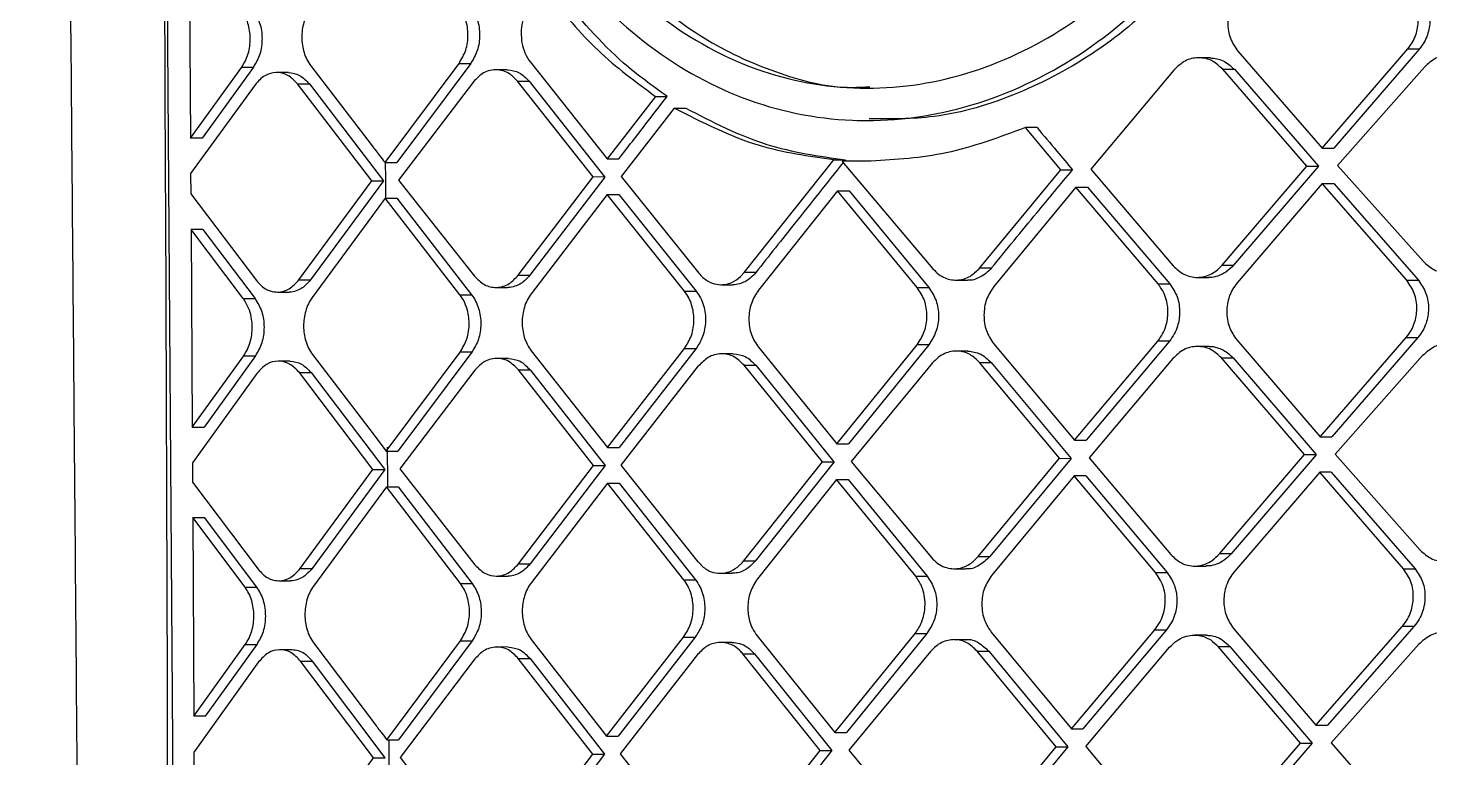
# Model space of a CAD drawing. Extents: x 939 to 1039, y 781 to 934.
# Drawn here: x 1025.597 to 1027.331, y 820.912 to 821.815 of the extents above; entities that cross this region are included whole.
import ezdxf

# ---------------------------------------------------------------- set-up
doc = ezdxf.new("R2010")
doc.units = 0
doc.header["$MEASUREMENT"] = 0
doc.layers.add('1', color=4, linetype='Continuous')

# ---------------------------------------------------------------- blocks, each defined once
blk = doc.blocks.new('Envoy')
at = {"layer": '1', "color": 3, "linetype": 'Continuous', "lineweight": 25}
for p, q in [((87.1378, 19.7277), (87.1123, 23.1603)), ((87.1426, 22.7483), (87.1444, 22.5046)), ((88.4054, 22.6038), (88.3911, 22.6038)), ((88.4396, 22.6119), (88.5437, 22.4923)), ((88.5437, 22.4923), (88.6495, 22.615)), ((88.664, 22.615), (88.5581, 22.4923)), ((88.6495, 22.615), (88.664, 22.615)), ((87.1444, 22.5046), (87.2078, 22.5923)), ((87.2223, 22.5923), (87.1589, 22.5046)), ((87.2078, 22.5923), (87.2223, 22.5923)), ((87.2655, 22.5857), (87.251, 22.5857)), ((87.2933, 22.5938), (87.369, 22.4951)), ((87.3851, 22.4742), (87.4765, 22.5969)), ((87.4909, 22.5969), (87.3995, 22.4742)), ((87.4765, 22.5969), (87.4909, 22.5968)), ((87.5364, 22.5891), (87.522, 22.5891)), ((87.5648, 22.5983), (87.6597, 22.4787)), ((88.3604, 22.5887), (88.2577, 22.4661)), ((88.5246, 22.47), (88.4207, 22.5896)), ((88.4207, 22.5896), (88.4351, 22.5896)), ((88.4351, 22.5896), (88.539, 22.47)), ((88.6701, 22.5924), (88.5627, 22.4706)), ((87.2243, 22.5706), (87.1447, 22.4606)), ((87.3686, 22.4519), (87.277, 22.5715)), ((87.277, 22.5715), (87.2915, 22.5715)), ((87.2915, 22.5715), (87.383, 22.4519)), ((87.4946, 22.5743), (87.4018, 22.4525)), ((87.6425, 22.4565), (87.5488, 22.5749)), ((87.5488, 22.5749), (87.5632, 22.5749)), ((87.5632, 22.5749), (87.6569, 22.4564)), ((87.7196, 22.5561), (87.6597, 22.4787)), ((87.7196, 22.5561), (87.7339, 22.5561)), ((87.7427, 22.5416), (87.677, 22.457)), ((87.7427, 22.5416), (87.757, 22.5416)), ((88.2207, 22.4655), (88.1767, 22.5176)), ((87.1589, 22.5046), (87.1444, 22.5046)), ((88.5437, 22.4923), (88.5581, 22.4923)), ((87.6597, 22.4787), (87.6741, 22.4787)), ((87.8291, 22.3383), (87.9399, 22.4777)), ((87.9399, 22.4777), (87.9543, 22.4776)), ((87.9503, 22.4758), (88.0625, 22.3428)), ((87.9543, 22.4776), (87.9529, 22.4759)), ((88.1205, 22.344), (88.2207, 22.4655)), ((88.2207, 22.4655), (88.2351, 22.4655)), ((88.2577, 22.4661), (88.3596, 22.3465)), ((88.4199, 22.3474), (88.5246, 22.47)), ((88.539, 22.47), (88.4342, 22.3474)), ((88.5246, 22.47), (88.539, 22.47)), ((88.5627, 22.4706), (88.6689, 22.3518)), ((87.1447, 22.4606), (87.1449, 22.4356)), ((87.2785, 22.3292), (87.3686, 22.4519)), ((87.383, 22.4519), (87.293, 22.3292)), ((87.3686, 22.4519), (87.383, 22.4519)), ((87.4018, 22.4525), (87.4956, 22.3337)), ((87.5497, 22.335), (87.6425, 22.4565)), ((87.6569, 22.4564), (87.5641, 22.3349)), ((87.6569, 22.4564), (87.6425, 22.4565)), ((87.677, 22.457), (87.7728, 22.3374)), ((88.5435, 22.4483), (88.4385, 22.3257)), ((88.6482, 22.3287), (88.5435, 22.4483)), ((88.5435, 22.4483), (88.5579, 22.4483)), ((88.5579, 22.4483), (88.6626, 22.3287)), ((87.1449, 22.4356), (87.226, 22.3283)), ((87.3853, 22.4302), (87.3696, 22.409)), ((87.4777, 22.3106), (87.3853, 22.4302)), ((87.3853, 22.4302), (87.3997, 22.4302)), ((87.3997, 22.4302), (87.4921, 22.3106)), ((87.6598, 22.4347), (87.5658, 22.3121)), ((87.7553, 22.3152), (87.6598, 22.4347)), ((87.6598, 22.4347), (87.6742, 22.4347)), ((87.6742, 22.4347), (87.7697, 22.3151)), ((87.9444, 22.4393), (87.8467, 22.3166)), ((88.0431, 22.3197), (87.9444, 22.4393)), ((87.9588, 22.4393), (88.0574, 22.3197)), ((88.2391, 22.4438), (88.1377, 22.3211)), ((88.3408, 22.3242), (88.2391, 22.4438)), ((88.2391, 22.4438), (88.2535, 22.4438)), ((88.2535, 22.4438), (88.3552, 22.3242)), ((87.3696, 22.409), (87.2951, 22.3075)), ((87.1452, 22.3917), (87.1467, 22.1472)), ((87.2098, 22.306), (87.1452, 22.3917)), ((87.1597, 22.3916), (87.1452, 22.3917)), ((87.1597, 22.3916), (87.2243, 22.306)), ((88.1205, 22.344), (88.1349, 22.344)), ((88.4199, 22.3474), (88.4342, 22.3474)), ((87.2785, 22.3292), (87.293, 22.3292)), ((87.5497, 22.335), (87.5641, 22.3349)), ((87.8435, 22.3383), (87.8291, 22.3383)), ((88.0906, 22.3289), (88.105, 22.3289)), ((88.389, 22.3323), (88.4035, 22.3323)), ((88.6482, 22.3287), (88.6626, 22.3287)), ((87.2518, 22.3141), (87.2663, 22.3141)), ((87.4777, 22.3106), (87.4921, 22.3106)), ((87.522, 22.3199), (87.5364, 22.3199)), ((87.7553, 22.3152), (87.7697, 22.3151)), ((87.8004, 22.3232), (87.8148, 22.3232)), ((88.0431, 22.3197), (88.0574, 22.3197)), ((88.3408, 22.3242), (88.3552, 22.3242)), ((87.2098, 22.306), (87.2243, 22.306)), ((88.5411, 22.1353), (88.6476, 22.258)), ((88.662, 22.258), (88.5555, 22.1353)), ((88.6476, 22.258), (88.662, 22.258)), ((87.3866, 22.1172), (87.4779, 22.2399)), ((87.4923, 22.2399), (87.401, 22.1172)), ((87.4923, 22.2399), (87.4779, 22.2399)), ((87.5659, 22.2414), (87.66, 22.1218)), ((87.66, 22.1218), (87.7553, 22.2444)), ((87.7697, 22.2444), (87.6744, 22.1218)), ((87.7553, 22.2444), (87.7697, 22.2444)), ((87.8466, 22.2459), (87.9437, 22.1263)), ((87.9437, 22.1263), (88.0428, 22.249)), ((88.0572, 22.249), (87.958, 22.1263)), ((88.0572, 22.249), (88.0428, 22.249)), ((88.1057, 22.2412), (88.0915, 22.2412)), ((88.1374, 22.2504), (88.2375, 22.1308)), ((88.2375, 22.1308), (88.3404, 22.2535)), ((88.3548, 22.2535), (88.2518, 22.1308)), ((88.3547, 22.2535), (88.3404, 22.2535)), ((88.4039, 22.2468), (88.3896, 22.2469)), ((88.438, 22.2549), (88.5411, 22.1353)), ((87.1467, 22.1472), (87.2103, 22.2353)), ((87.2248, 22.2353), (87.1613, 22.1472)), ((87.2103, 22.2353), (87.2248, 22.2353)), ((87.2678, 22.2287), (87.2533, 22.2287)), ((87.2954, 22.2368), (87.3714, 22.1371)), ((87.5376, 22.2321), (87.5232, 22.2321)), ((87.6771, 22.1001), (87.7727, 22.2227)), ((87.8156, 22.2378), (87.8013, 22.2378)), ((87.9258, 22.104), (87.829, 22.2236)), ((87.829, 22.2236), (87.8433, 22.2236)), ((87.8433, 22.2236), (87.9401, 22.104)), ((88.062, 22.2265), (87.9614, 22.1046)), ((88.2189, 22.1086), (88.12, 22.227)), ((88.12, 22.227), (88.1344, 22.227)), ((88.1344, 22.227), (88.2333, 22.1085)), ((88.3589, 22.2318), (88.2557, 22.1091)), ((88.5219, 22.1131), (88.4191, 22.2327)), ((88.4191, 22.2327), (88.4335, 22.2327)), ((88.4335, 22.2327), (88.5363, 22.1131)), ((88.6679, 22.2355), (88.5599, 22.1136)), ((87.2267, 22.2136), (87.147, 22.1031)), ((87.3701, 22.0949), (87.2792, 22.2145)), ((87.2792, 22.2145), (87.2936, 22.2145)), ((87.2936, 22.2145), (87.3846, 22.0949)), ((87.4959, 22.2174), (87.4032, 22.0955)), ((87.6428, 22.0995), (87.5499, 22.2179)), ((87.5499, 22.2179), (87.5643, 22.2179)), ((87.5643, 22.2179), (87.6572, 22.0995)), ((87.1467, 22.1472), (87.1613, 22.1471)), ((88.5411, 22.1353), (88.5555, 22.1353)), ((87.66, 22.1218), (87.6744, 22.1218)), ((87.9437, 22.1263), (87.958, 22.1263)), ((88.2375, 22.1308), (88.2518, 22.1308)), ((87.147, 22.1031), (87.1471, 22.0791)), ((87.772, 21.9805), (87.6771, 22.1001)), ((87.8281, 21.9814), (87.9258, 22.104)), ((87.9402, 22.104), (87.8425, 21.9813)), ((87.9258, 22.104), (87.9401, 22.104)), ((87.9614, 22.1046), (88.0605, 21.9858)), ((88.1183, 21.9871), (88.2189, 22.1086)), ((88.2333, 22.1085), (88.1327, 21.9871)), ((88.2189, 22.1086), (88.2333, 22.1085)), ((88.2557, 22.1091), (88.3566, 21.9895)), ((88.4166, 21.9904), (88.5219, 22.1131)), ((88.5363, 22.113), (88.431, 21.9904)), ((88.5219, 22.1131), (88.5363, 22.1131)), ((88.5599, 22.1136), (88.665, 21.9949)), ((87.2803, 21.9723), (87.3701, 22.0949)), ((87.3846, 22.0949), (87.2948, 21.9722)), ((87.3701, 22.0949), (87.3846, 22.0949)), ((87.4032, 22.0955), (87.4962, 21.9768)), ((87.55, 21.978), (87.6428, 22.0995)), ((87.6572, 22.0995), (87.5644, 21.978)), ((87.6428, 22.0995), (87.6572, 22.0995)), ((87.9434, 22.0823), (87.8455, 21.9596)), ((88.0411, 21.9627), (87.9434, 22.0823)), ((87.9578, 22.0823), (88.0554, 21.9627)), ((88.2371, 22.0868), (88.1353, 21.9642)), ((88.3377, 21.9672), (88.2371, 22.0868)), ((88.2515, 22.0868), (88.3521, 21.9672)), ((88.5406, 22.0914), (88.4351, 21.9687)), ((88.6441, 21.9717), (88.5406, 22.0914)), ((88.555, 22.0913), (88.6586, 21.9717)), ((87.1471, 22.0791), (87.228, 21.9714)), ((87.3867, 22.0732), (87.3718, 22.0531)), ((87.4783, 21.9536), (87.3867, 22.0732)), ((87.3867, 22.0732), (87.4011, 22.0732)), ((87.4011, 22.0732), (87.4928, 21.9536)), ((87.6599, 22.0778), (87.566, 21.9551)), ((87.7546, 21.9582), (87.6599, 22.0778)), ((87.6599, 22.0778), (87.6743, 22.0778)), ((87.6743, 22.0778), (87.7689, 21.9582)), ((87.3718, 22.0531), (87.2967, 21.9505)), ((87.1474, 22.0352), (87.1487, 21.7896)), ((87.2119, 21.9491), (87.1474, 22.0352)), ((87.1474, 22.0352), (87.1619, 22.0352)), ((87.2265, 21.9491), (87.1619, 22.0352)), ((87.8425, 21.9813), (87.8281, 21.9814)), ((88.1183, 21.9871), (88.1327, 21.9871)), ((88.431, 21.9904), (88.4166, 21.9904)), ((87.2803, 21.9723), (87.2948, 21.9722)), ((87.5224, 21.9629), (87.5368, 21.9629)), ((87.55, 21.978), (87.5644, 21.978)), ((87.7994, 21.9663), (87.8138, 21.9663)), ((88.0411, 21.9627), (88.0554, 21.9627)), ((88.0885, 21.972), (88.1029, 21.972)), ((88.3377, 21.9672), (88.3521, 21.9672)), ((88.3858, 21.9753), (88.4003, 21.9753)), ((88.6441, 21.9717), (88.6585, 21.9717)), ((87.2119, 21.9491), (87.2265, 21.9491)), ((87.2537, 21.9572), (87.2682, 21.9572)), ((87.4783, 21.9536), (87.4928, 21.9536)), ((87.7546, 21.9582), (87.7689, 21.9582)), ((87.9411, 21.7693), (88.0405, 21.892)), ((88.0548, 21.892), (87.9555, 21.7693)), ((88.0405, 21.892), (88.0548, 21.892)), ((88.1346, 21.8935), (88.2336, 21.7739)), ((88.2336, 21.7739), (88.3368, 21.8965)), ((88.3512, 21.8965), (88.2479, 21.7739)), ((88.3368, 21.8965), (88.3512, 21.8965)), ((88.4342, 21.898), (88.536, 21.7784)), ((88.536, 21.7784), (88.643, 21.901)), ((88.6574, 21.901), (88.5504, 21.7784)), ((88.643, 21.901), (88.6574, 21.901)), ((87.1487, 21.7896), (87.2123, 21.8784)), ((87.1632, 21.7896), (87.2268, 21.8784)), ((87.2123, 21.8784), (87.2268, 21.8783)), ((87.2969, 21.8798), (87.3731, 21.7789)), ((87.3872, 21.7603), (87.4783, 21.8829)), ((87.4928, 21.8829), (87.4017, 21.7602)), ((87.4783, 21.8829), (87.4928, 21.8829)), ((87.5377, 21.8751), (87.5234, 21.8752)), ((87.5659, 21.8844), (87.6589, 21.7648)), ((87.6589, 21.7648), (87.7542, 21.8875)), ((87.7686, 21.8875), (87.6733, 21.7648)), ((87.7542, 21.8875), (87.7686, 21.8875)), ((87.8143, 21.8808), (87.8, 21.8809)), ((87.8451, 21.8889), (87.9411, 21.7693)), ((88.1032, 21.8842), (88.0888, 21.8842)), ((88.2516, 21.7522), (88.3551, 21.8748)), ((88.4002, 21.8899), (88.3858, 21.8899)), ((88.5167, 21.7561), (88.4151, 21.8757)), ((88.4151, 21.8757), (88.4295, 21.8757)), ((88.4295, 21.8757), (88.5311, 21.7561)), ((88.6631, 21.8785), (88.5546, 21.7567)), ((87.2696, 21.8717), (87.2551, 21.8717)), ((87.3709, 21.738), (87.2807, 21.8576)), ((87.2807, 21.8576), (87.2952, 21.8575)), ((87.3853, 21.738), (87.2952, 21.8575)), ((87.4962, 21.8604), (87.4037, 21.7385)), ((87.6418, 21.7425), (87.5498, 21.861)), ((87.5498, 21.861), (87.5643, 21.861)), ((87.5643, 21.861), (87.6562, 21.7425)), ((87.7715, 21.8658), (87.6759, 21.7431)), ((87.9232, 21.7471), (87.8274, 21.8667)), ((87.8274, 21.8667), (87.8418, 21.8666)), ((87.8418, 21.8666), (87.9376, 21.7471)), ((88.0594, 21.8695), (87.9586, 21.7476)), ((88.2149, 21.7516), (88.1172, 21.87)), ((88.1172, 21.87), (88.1315, 21.87)), ((88.1315, 21.87), (88.2293, 21.7516)), ((87.2286, 21.8567), (87.1489, 21.7455)), ((87.1632, 21.7896), (87.1487, 21.7896)), ((88.2336, 21.7739), (88.2479, 21.7739)), ((88.536, 21.7784), (88.5504, 21.7784)), ((87.3872, 21.7603), (87.4017, 21.7602)), ((87.6589, 21.7648), (87.6733, 21.7648)), ((88.411, 21.6335), (88.5167, 21.7561)), ((88.5311, 21.7561), (88.4254, 21.6334)), ((88.5167, 21.7561), (88.5311, 21.7561)), ((88.5546, 21.7567), (88.6584, 21.6379)), ((87.149, 21.7228), (87.1489, 21.7455)), ((87.2815, 21.6153), (87.3709, 21.738)), ((87.3709, 21.738), (87.3853, 21.738)), ((87.4037, 21.7385), (87.4957, 21.6198)), ((87.5492, 21.621), (87.6418, 21.7425)), ((87.6562, 21.7425), (87.5636, 21.621)), ((87.6418, 21.7425), (87.6562, 21.7425)), ((87.6759, 21.7431), (87.7697, 21.6235)), ((87.8255, 21.6244), (87.9232, 21.7471)), ((87.9376, 21.7471), (87.8399, 21.6244)), ((87.9232, 21.7471), (87.9376, 21.7471)), ((87.9586, 21.7476), (88.0566, 21.6289)), ((88.1141, 21.6301), (88.2149, 21.7516)), ((88.2293, 21.7516), (88.1285, 21.6301)), ((88.2149, 21.7516), (88.2293, 21.7516)), ((88.2516, 21.7522), (88.3512, 21.6326))]:
    blk.add_line(p, q, dxfattribs=at)
at = {"layer": '1', "color": 3, "linetype": 'Continuous', "lineweight": 25, "flags": 128}
for points in [[(87.9686, 22.5265), (87.9761, 22.5263), (87.9836, 22.5261)], [(88.1911, 22.5176), (88.183, 22.5176), (88.1767, 22.5176)], [(87.3714, 22.1371), (87.3799, 22.126), (87.3866, 22.1172)], [(87.3866, 22.1172), (87.3947, 22.1172), (87.401, 22.1172)], [(88.555, 22.0913), (88.547, 22.0913), (88.5406, 22.0914)]]:
    blk.add_lwpolyline(points, dxfattribs=at)
at = {"layer": '1', "color": 3, "linetype": 'Continuous', "lineweight": 25}
for points, knots in [([(86.9436, 28.1555), (86.9452, 27.9648), (86.9484, 27.577), (86.9537, 27.0067), (86.959, 26.4593), (86.9641, 25.9554), (86.9689, 25.4952), (86.9729, 25.104), (86.9762, 24.7763), (86.9789, 24.5064), (86.9813, 24.2635), (86.9835, 24.0462), (86.9854, 23.8403), (86.9876, 23.6048), (86.9903, 23.3174), (86.9935, 22.9689), (86.9969, 22.5766), (87.0006, 22.1406), (87.0046, 21.6609), (87.0087, 21.1486), (87.013, 20.6054), (87.0177, 20.0328), (87.0229, 19.4212), (87.0285, 18.7914), (87.0328, 18.3654), (87.0349, 18.1563)], [0, 0, 0, 0, 0.057225, 0.11634, 0.171084, 0.22147, 0.267493, 0.309153, 0.338829, 0.365815, 0.390113, 0.411723, 0.431001, 0.451886, 0.48237, 0.517227, 0.556456, 0.600057, 0.648032, 0.700384, 0.753758, 0.811032, 0.872194, 0.937259, 1, 1, 1, 1]), ([(87.5349, 22.8516), (87.5162, 22.903), (87.4789, 23.0056), (87.4639, 23.177), (87.4802, 23.3468), (87.5304, 23.5054), (87.6111, 23.6413), (87.7179, 23.7454), (87.8443, 23.8105), (87.9822, 23.8328), (88.1229, 23.8105), (88.2565, 23.7448), (88.3729, 23.64), (88.4628, 23.5037), (88.5196, 23.3452), (88.5384, 23.1752), (88.5183, 23.0052), (88.4605, 22.8468), (88.37, 22.7108), (88.2537, 22.6064), (88.1202, 22.541), (87.9797, 22.5189), (87.8416, 22.5413), (87.7161, 22.6074), (87.6083, 22.7106), (87.5593, 22.8046), (87.5349, 22.8516)], [0, 0, 0, 0, 0.041607, 0.083241, 0.124868, 0.166463, 0.208051, 0.249701, 0.291426, 0.333201, 0.374969, 0.4167, 0.458391, 0.500024, 0.541607, 0.583193, 0.624799, 0.666416, 0.708056, 0.749713, 0.791382, 0.833124, 0.874939, 0.916727, 0.958401, 1, 1, 1, 1]), ([(87.9883, 23.8226), (88.0029, 23.8236), (88.0521, 23.8271), (88.1367, 23.8067), (88.2372, 23.7626), (88.3293, 23.6944), (88.4091, 23.6064), (88.4733, 23.502), (88.5187, 23.3852), (88.5437, 23.2603), (88.5468, 23.1323), (88.5283, 23.0058), (88.4888, 22.8859), (88.43, 22.7771), (88.3545, 22.6835), (88.2659, 22.6086), (88.1677, 22.5565), (88.0718, 22.5276), (88.0102, 22.5281), (87.9834, 22.5283)], [0, 0, 0, 0, 0.0260171, 0.0879202, 0.149462, 0.2113489, 0.2730527, 0.3347557, 0.39663, 0.4581783, 0.5200922, 0.5816921, 0.6434798, 0.7053165, 0.7669398, 0.8288424, 0.8903737, 0.9522569, 1, 1, 1, 1]), ([(87.5617, 22.8715), (87.5442, 22.9197), (87.509, 23.016), (87.4948, 23.177), (87.5102, 23.3363), (87.5575, 23.4852), (87.6336, 23.6127), (87.7341, 23.7103), (87.853, 23.7714), (87.9826, 23.7924), (88.1145, 23.7714), (88.2397, 23.7097), (88.3486, 23.6115), (88.4328, 23.4836), (88.4858, 23.3348), (88.5034, 23.1752), (88.4847, 23.0157), (88.4306, 22.867), (88.3459, 22.7394), (88.2371, 22.6414), (88.112, 22.58), (87.9801, 22.5593), (87.8504, 22.5804), (87.7324, 22.6424), (87.6309, 22.7392), (87.5848, 22.8274), (87.5617, 22.8715)], [0, 0, 0, 0, 0.04161, 0.083271, 0.124923, 0.166513, 0.208077, 0.24971, 0.291446, 0.33324, 0.375013, 0.416729, 0.458406, 0.500035, 0.541625, 0.583217, 0.624828, 0.666452, 0.708096, 0.749746, 0.791398, 0.83314, 0.87497, 0.916762, 0.958421, 1, 1, 1, 1]), ([(87.0927, 18.1799), (87.0927, 18.1805), (87.0927, 18.1852), (87.0929, 18.2008), (87.0934, 18.2567), (87.0954, 18.4651), (87.1041, 19.276), (87.1221, 20.8794), (87.1146, 22.3262), (87.1102, 23.1594)], [0, 0, 0, 0, 0.000353, 0.002828, 0.009436, 0.033986, 0.128384, 0.498019, 1, 1, 1, 1]), ([(87.5775, 22.8714), (87.5943, 22.8378), (87.6279, 22.7706), (87.6971, 22.6889), (87.7772, 22.625), (87.8667, 22.5841), (87.9374, 22.5654), (87.9772, 22.5677), (87.9845, 22.5681)], [0, 0, 0, 0, 0.191827, 0.383682, 0.574869, 0.766003, 0.957073, 1, 1, 1, 1]), ([(87.5855, 22.6834), (87.5816, 22.682), (87.5744, 22.6795), (87.5656, 22.6712), (87.559, 22.661), (87.5546, 22.6488), (87.5529, 22.6354), (87.554, 22.6222), (87.5576, 22.6091), (87.5624, 22.602), (87.5648, 22.5983)], [0, 0, 0, 0, 0.141441, 0.261737, 0.376852, 0.503485, 0.625333, 0.742691, 0.867296, 1, 1, 1, 1]), ([(87.5855, 22.6834), (87.6058, 22.6588), (87.6465, 22.6098), (87.6952, 22.574), (87.7196, 22.5561)], [0, 0, 0, 0, 0.500001, 1, 1, 1, 1]), ([(87.7339, 22.5561), (87.7156, 22.5692), (87.6666, 22.6044), (87.6255, 22.6529), (87.5999, 22.6833)], [0, 0, 0, 0, 0.374227, 1, 1, 1, 1]), ([(88.4396, 22.6826), (88.4376, 22.68), (88.4338, 22.6749), (88.4287, 22.663), (88.426, 22.6469), (88.4291, 22.6272), (88.4361, 22.617), (88.4396, 22.6119)], [0, 0, 0, 0, 0.132424, 0.260206, 0.500642, 0.750423, 1, 1, 1, 1]), ([(88.6495, 22.615), (88.6516, 22.6176), (88.6556, 22.6229), (88.6608, 22.6347), (88.6635, 22.6507), (88.6607, 22.6666), (88.6555, 22.6782), (88.6516, 22.6832), (88.6496, 22.6857)], [0, 0, 0, 0, 0.135332, 0.263925, 0.500056, 0.744413, 0.87093, 1, 1, 1, 1]), ([(88.6641, 22.6857), (88.666, 22.6832), (88.6699, 22.6782), (88.6752, 22.6666), (88.678, 22.6507), (88.6752, 22.6347), (88.67, 22.6229), (88.666, 22.6176), (88.664, 22.615)], [0, 0, 0, 0, 0.128519, 0.254776, 0.499609, 0.735846, 0.864561, 1, 1, 1, 1]), ([(87.2078, 22.5923), (87.2094, 22.5949), (87.2127, 22.5999), (87.2171, 22.6117), (87.2193, 22.6279), (87.2168, 22.6439), (87.2123, 22.6555), (87.2089, 22.6605), (87.2072, 22.663)], [0, 0, 0, 0, 0.129813, 0.256609, 0.500201, 0.742284, 0.869279, 1, 1, 1, 1]), ([(87.2217, 22.663), (87.2248, 22.6578), (87.2311, 22.6476), (87.2338, 22.6277), (87.2313, 22.6078), (87.2253, 22.5975), (87.2223, 22.5923)], [0, 0, 0, 0, 0.252366, 0.502785, 0.751807, 1, 1, 1, 1]), ([(87.2928, 22.6645), (87.2911, 22.6619), (87.2878, 22.6568), (87.2834, 22.645), (87.2812, 22.6289), (87.2836, 22.613), (87.2882, 22.6013), (87.2916, 22.5963), (87.2933, 22.5938)], [0, 0, 0, 0, 0.131002, 0.258168, 0.500222, 0.740638, 0.86807, 1, 1, 1, 1]), ([(87.4765, 22.5969), (87.4797, 22.6021), (87.4859, 22.6126), (87.4885, 22.6324), (87.486, 22.6485), (87.4813, 22.6601), (87.4779, 22.6651), (87.4761, 22.6676)], [0, 0, 0, 0, 0.252752, 0.499536, 0.742681, 0.869695, 1, 1, 1, 1]), ([(87.4905, 22.6676), (87.4923, 22.6651), (87.4957, 22.6601), (87.5005, 22.6484), (87.503, 22.632), (87.5001, 22.6122), (87.494, 22.6019), (87.4909, 22.5968)], [0, 0, 0, 0, 0.128524, 0.256103, 0.507294, 0.755189, 1, 1, 1, 1]), ([(88.4207, 22.5896), (88.4166, 22.5934), (88.4103, 22.5994), (88.3995, 22.6032), (88.3881, 22.6045), (88.3735, 22.6012), (88.3648, 22.5929), (88.3604, 22.5887)], [0, 0, 0, 0, 0.232542, 0.362298, 0.50071, 0.750174, 1, 1, 1, 1]), ([(88.4053, 22.6037), (88.4108, 22.6031), (88.4218, 22.6019), (88.4306, 22.5938), (88.4351, 22.5896)], [0, 0, 0, 0, 0.4911695, 1, 1, 1, 1]), ([(88.732, 22.593), (88.7278, 22.5968), (88.7214, 22.6026), (88.7104, 22.6065), (88.6986, 22.6079), (88.6837, 22.6047), (88.6746, 22.5965), (88.6701, 22.5924)], [0, 0, 0, 0, 0.230632, 0.360884, 0.500817, 0.750269, 1, 1, 1, 1]), ([(87.277, 22.5715), (87.2731, 22.5755), (87.2653, 22.5836), (87.2505, 22.5868), (87.2358, 22.5831), (87.2281, 22.5748), (87.2243, 22.5706)], [0, 0, 0, 0, 0.249784, 0.49974, 0.749907, 1, 1, 1, 1]), ([(87.2655, 22.5855), (87.2703, 22.585), (87.2801, 22.5838), (87.2876, 22.5756), (87.2915, 22.5715)], [0, 0, 0, 0, 0.491185, 1, 1, 1, 1]), ([(87.5488, 22.5749), (87.5456, 22.5783), (87.5403, 22.584), (87.5307, 22.5882), (87.5218, 22.5896), (87.5129, 22.5881), (87.5033, 22.5837), (87.4979, 22.5779), (87.4946, 22.5743)], [0, 0, 0, 0, 0.206498, 0.342381, 0.49978, 0.653151, 0.78779, 1, 1, 1, 1]), ([(87.5364, 22.589), (87.5414, 22.5884), (87.5515, 22.5871), (87.5593, 22.579), (87.5632, 22.5749)], [0, 0, 0, 0, 0.494207, 1, 1, 1, 1]), ([(87.6741, 22.4787), (87.6852, 22.4932), (87.7051, 22.5189), (87.7251, 22.5447), (87.7339, 22.5561)], [0, 0, 0, 0, 0.560009, 1, 1, 1, 1]), ([(87.9399, 22.4777), (87.9089, 22.482), (87.8402, 22.4916), (87.7772, 22.5239), (87.7427, 22.5416)], [0, 0, 0, 0, 0.452199, 1, 1, 1, 1]), ([(87.757, 22.5416), (87.7898, 22.5246), (87.8526, 22.4921), (87.9214, 22.4823), (87.9543, 22.4776)], [0, 0, 0, 0, 0.5226819, 1, 1, 1, 1]), ([(88.1767, 22.5176), (88.1442, 22.5054), (88.0815, 22.482), (88.017, 22.4779), (87.9859, 22.476)], [0, 0, 0, 0, 0.5187235, 1, 1, 1, 1]), ([(88.1911, 22.5176), (88.1993, 22.5079), (88.214, 22.4905), (88.2286, 22.4731), (88.2351, 22.4655)], [0, 0, 0, 0, 0.560007, 1, 1, 1, 1]), ([(87.369, 22.4951), (87.372, 22.4912), (87.3773, 22.4842), (87.3827, 22.4773), (87.3851, 22.4742)], [0, 0, 0, 0, 0.5599999, 1, 1, 1, 1]), ([(87.3851, 22.4742), (87.3878, 22.4742), (87.3926, 22.4742), (87.3974, 22.4742), (87.3995, 22.4742)], [0, 0, 0, 0, 0.560033, 1, 1, 1, 1]), ([(87.3861, 22.4302), (87.386, 22.4375), (87.3859, 22.4521), (87.3858, 22.4668), (87.3857, 22.4742)], [0, 0, 0, 0, 0.496587, 1, 1, 1, 1]), ([(87.9516, 22.4743), (87.9317, 22.4494), (87.8955, 22.4041), (87.8596, 22.3587), (87.8435, 22.3383)], [0, 0, 0, 0, 0.549207, 1, 1, 1, 1]), ([(87.9859, 22.476), (87.9793, 22.4759), (87.9674, 22.4759), (87.9555, 22.4759), (87.9503, 22.4758)], [0, 0, 0, 0, 0.559992, 1, 1, 1, 1]), ([(88.1349, 22.344), (88.1535, 22.3667), (88.1868, 22.4072), (88.2203, 22.4477), (88.2351, 22.4655)], [0, 0, 0, 0, 0.56, 1, 1, 1, 1]), ([(87.9444, 22.4393), (87.9471, 22.4393), (87.9519, 22.4393), (87.9567, 22.4393), (87.9588, 22.4393)], [0, 0, 0, 0, 0.560016, 1, 1, 1, 1]), ([(88.0625, 22.3428), (88.0647, 22.3404), (88.0692, 22.3358), (88.0772, 22.3314), (88.0854, 22.329), (88.0961, 22.3287), (88.1089, 22.3325), (88.1167, 22.3403), (88.1205, 22.344)], [0, 0, 0, 0, 0.140949, 0.277392, 0.409332, 0.5368, 0.777252, 1, 1, 1, 1]), ([(88.1349, 22.344), (88.1326, 22.3415), (88.1282, 22.3368), (88.1185, 22.3312), (88.1104, 22.3279), (88.1053, 22.329), (88.1051, 22.3291)], [0, 0, 0, 0, 0.275536, 0.53037, 0.97597, 1, 1, 1, 1]), ([(88.3596, 22.3465), (88.3637, 22.3426), (88.3701, 22.3366), (88.3808, 22.3329), (88.3922, 22.3316), (88.4057, 22.335), (88.4154, 22.3423), (88.4194, 22.3469), (88.4199, 22.3474)], [0, 0, 0, 0, 0.23784, 0.366163, 0.500416, 0.749746, 0.972378, 1, 1, 1, 1]), ([(88.4342, 22.3474), (88.4312, 22.3442), (88.4253, 22.3383), (88.4149, 22.3338), (88.4076, 22.332), (88.4039, 22.3324), (88.4035, 22.3324)], [0, 0, 0, 0, 0.351554, 0.673003, 0.96423, 1, 1, 1, 1]), ([(88.6689, 22.3518), (88.673, 22.3481), (88.6795, 22.3423), (88.6905, 22.3386), (88.7022, 22.3373), (88.7171, 22.3407), (88.7262, 22.3489), (88.7307, 22.353)], [0, 0, 0, 0, 0.231674, 0.361659, 0.500772, 0.750206, 1, 1, 1, 1]), ([(87.226, 22.3283), (87.2298, 22.3243), (87.235, 22.3187), (87.2443, 22.3149), (87.254, 22.3134), (87.267, 22.3167), (87.2747, 22.3251), (87.2785, 22.3292)], [0, 0, 0, 0, 0.249575, 0.339838, 0.50037, 0.750274, 1, 1, 1, 1]), ([(87.293, 22.3292), (87.2897, 22.3255), (87.2844, 22.3194), (87.275, 22.3153), (87.2694, 22.3137), (87.2664, 22.3142), (87.2663, 22.3142)], [0, 0, 0, 0, 0.430622, 0.694218, 0.98945, 1, 1, 1, 1]), ([(87.4956, 22.3337), (87.4996, 22.3298), (87.5075, 22.3219), (87.5206, 22.3191), (87.5309, 22.3209), (87.5406, 22.3251), (87.5461, 22.3311), (87.5497, 22.335)], [0, 0, 0, 0, 0.249567, 0.499045, 0.642124, 0.773473, 1, 1, 1, 1]), ([(87.5641, 22.3349), (87.5605, 22.3311), (87.5549, 22.325), (87.5454, 22.3211), (87.5397, 22.3194), (87.5366, 22.3199), (87.5364, 22.32)], [0, 0, 0, 0, 0.443759, 0.698734, 0.975165, 1, 1, 1, 1]), ([(87.7728, 22.3374), (87.7763, 22.3339), (87.7829, 22.3272), (87.7945, 22.3232), (87.8049, 22.3231), (87.8151, 22.3261), (87.8225, 22.3311), (87.8271, 22.336), (87.8286, 22.3377), (87.8291, 22.3383)], [0, 0, 0, 0, 0.216263, 0.406615, 0.570969, 0.709219, 0.906708, 0.966462, 1, 1, 1, 1]), ([(87.8435, 22.3383), (87.841, 22.3356), (87.8352, 22.3291), (87.8251, 22.3246), (87.8177, 22.3228), (87.8149, 22.3232), (87.8148, 22.3233)], [0, 0, 0, 0, 0.30266, 0.730399, 0.992331, 1, 1, 1, 1]), ([(88.4385, 22.3257), (88.4365, 22.323), (88.4326, 22.3177), (88.4275, 22.3059), (88.4247, 22.2898), (88.4277, 22.2702), (88.4346, 22.26), (88.438, 22.2549)], [0, 0, 0, 0, 0.135667, 0.264528, 0.500703, 0.753175, 1, 1, 1, 1]), ([(88.6476, 22.258), (88.6497, 22.2607), (88.6538, 22.266), (88.6589, 22.2779), (88.6617, 22.2938), (88.6588, 22.3133), (88.6517, 22.3235), (88.6482, 22.3287)], [0, 0, 0, 0, 0.138227, 0.267937, 0.500763, 0.747591, 1, 1, 1, 1]), ([(88.6626, 22.3287), (88.6662, 22.3235), (88.6732, 22.3133), (88.6761, 22.2938), (88.6734, 22.2779), (88.6682, 22.266), (88.6641, 22.2607), (88.662, 22.258)], [0, 0, 0, 0, 0.251351, 0.49875, 0.731596, 0.861463, 1, 1, 1, 1]), ([(87.4779, 22.2399), (87.4811, 22.2452), (87.4873, 22.2556), (87.4899, 22.2754), (87.4875, 22.2915), (87.4829, 22.3031), (87.4795, 22.3081), (87.4777, 22.3106)], [0, 0, 0, 0, 0.252081, 0.499668, 0.741624, 0.868886, 1, 1, 1, 1]), ([(87.4921, 22.3106), (87.4939, 22.3081), (87.4973, 22.3031), (87.502, 22.2912), (87.5044, 22.2748), (87.5015, 22.2551), (87.4954, 22.2449), (87.4923, 22.2399)], [0, 0, 0, 0, 0.130126, 0.258815, 0.510885, 0.757843, 1, 1, 1, 1]), ([(87.5658, 22.3121), (87.5641, 22.3095), (87.5606, 22.3044), (87.556, 22.2926), (87.5536, 22.2766), (87.556, 22.2608), (87.5606, 22.2491), (87.5641, 22.244), (87.5659, 22.2414)], [0, 0, 0, 0, 0.130165, 0.257085, 0.500243, 0.736712, 0.86511, 1, 1, 1, 1]), ([(87.7553, 22.2444), (87.7585, 22.2496), (87.765, 22.26), (87.7679, 22.2797), (87.7654, 22.2958), (87.7607, 22.3075), (87.7572, 22.3126), (87.7553, 22.3152)], [0, 0, 0, 0, 0.24609, 0.499535, 0.737965, 0.866131, 1, 1, 1, 1]), ([(87.7697, 22.3151), (87.7716, 22.3125), (87.7753, 22.3072), (87.779, 22.2977), (87.7811, 22.2877), (87.7816, 22.2747), (87.7788, 22.2588), (87.7727, 22.2491), (87.7697, 22.2444)], [0, 0, 0, 0, 0.138207, 0.272687, 0.403466, 0.530544, 0.772525, 1, 1, 1, 1]), ([(87.8467, 22.3166), (87.8434, 22.3113), (87.8368, 22.3009), (87.834, 22.2809), (87.8368, 22.2612), (87.8433, 22.251), (87.8466, 22.2459)], [0, 0, 0, 0, 0.252898, 0.500181, 0.752613, 1, 1, 1, 1]), ([(88.0428, 22.249), (88.0462, 22.2542), (88.053, 22.2646), (88.0559, 22.2845), (88.0531, 22.3043), (88.0464, 22.3146), (88.0431, 22.3197)], [0, 0, 0, 0, 0.25, 0.500003, 0.750008, 1, 1, 1, 1]), ([(88.0574, 22.3197), (88.0608, 22.3146), (88.0674, 22.3043), (88.0703, 22.2845), (88.0673, 22.2646), (88.0606, 22.2542), (88.0572, 22.249)], [0, 0, 0, 0, 0.249992, 0.5, 0.750005, 1, 1, 1, 1]), ([(88.1377, 22.3211), (88.1343, 22.3159), (88.1275, 22.3055), (88.1246, 22.2856), (88.1274, 22.2658), (88.134, 22.2555), (88.1374, 22.2504)], [0, 0, 0, 0, 0.250007, 0.499991, 0.750007, 1, 1, 1, 1]), ([(88.3404, 22.2535), (88.3425, 22.2564), (88.3466, 22.2619), (88.3515, 22.2739), (88.3537, 22.2877), (88.3521, 22.3017), (88.3483, 22.3139), (88.3435, 22.3205), (88.3408, 22.3242)], [0, 0, 0, 0, 0.145448, 0.277411, 0.500111, 0.671599, 0.812218, 1, 1, 1, 1]), ([(88.3552, 22.3242), (88.3586, 22.3191), (88.3655, 22.3089), (88.3684, 22.2897), (88.3659, 22.2739), (88.361, 22.2619), (88.3569, 22.2564), (88.3548, 22.2535)], [0, 0, 0, 0, 0.248665, 0.498761, 0.721843, 0.854136, 1, 1, 1, 1]), ([(87.2103, 22.2353), (87.2119, 22.2379), (87.2152, 22.243), (87.2195, 22.2547), (87.2214, 22.2678), (87.2203, 22.2813), (87.2174, 22.2931), (87.2129, 22.3014), (87.2101, 22.3056), (87.2098, 22.3061)], [0, 0, 0, 0, 0.129509, 0.256107, 0.499829, 0.624477, 0.773174, 0.973705, 1, 1, 1, 1]), ([(87.2243, 22.306), (87.2274, 22.3009), (87.2336, 22.2906), (87.2363, 22.2706), (87.2337, 22.2508), (87.2277, 22.2405), (87.2248, 22.2353)], [0, 0, 0, 0, 0.253448, 0.504192, 0.752845, 1, 1, 1, 1]), ([(87.2951, 22.3075), (87.2934, 22.3049), (87.2901, 22.2998), (87.2857, 22.288), (87.2834, 22.272), (87.2858, 22.256), (87.2903, 22.2444), (87.2937, 22.2394), (87.2954, 22.2368)], [0, 0, 0, 0, 0.130734, 0.257833, 0.500165, 0.740292, 0.867809, 1, 1, 1, 1]), ([(88.12, 22.227), (88.1163, 22.2307), (88.1085, 22.2382), (88.0957, 22.2416), (88.085, 22.241), (88.0768, 22.2383), (88.0688, 22.2336), (88.0643, 22.2289), (88.062, 22.2265)], [0, 0, 0, 0, 0.223746, 0.464509, 0.591922, 0.723639, 0.859667, 1, 1, 1, 1]), ([(88.1056, 22.2411), (88.1109, 22.2405), (88.1217, 22.2392), (88.1301, 22.2311), (88.1344, 22.227)], [0, 0, 0, 0, 0.4942452, 1, 1, 1, 1]), ([(88.4191, 22.2327), (88.415, 22.2365), (88.4088, 22.2424), (88.398, 22.2462), (88.3866, 22.2475), (88.3721, 22.2443), (88.3633, 22.2359), (88.3589, 22.2318)], [0, 0, 0, 0, 0.232429, 0.362196, 0.500687, 0.750143, 1, 1, 1, 1]), ([(88.4039, 22.2467), (88.4042, 22.2468), (88.4074, 22.2472), (88.4153, 22.2453), (88.4254, 22.2409), (88.4312, 22.235), (88.4335, 22.2327)], [0, 0, 0, 0, 0.022887, 0.29751, 0.727113, 1, 1, 1, 1]), ([(88.7297, 22.236), (88.7256, 22.2398), (88.7192, 22.2456), (88.7083, 22.2495), (88.7015, 22.2503), (88.6966, 22.2502), (88.6909, 22.2496), (88.6802, 22.2465), (88.6725, 22.2396), (88.6679, 22.2355)], [0, 0, 0, 0, 0.227812, 0.35859, 0.500294, 0.526704, 0.577268, 0.750521, 1, 1, 1, 1]), ([(87.2792, 22.2145), (87.2753, 22.2186), (87.2675, 22.2266), (87.2528, 22.2299), (87.2381, 22.2261), (87.2305, 22.2178), (87.2267, 22.2136)], [0, 0, 0, 0, 0.249784, 0.499755, 0.749933, 1, 1, 1, 1]), ([(87.2678, 22.2286), (87.2726, 22.228), (87.2823, 22.2268), (87.2898, 22.2187), (87.2936, 22.2145)], [0, 0, 0, 0, 0.491182, 1, 1, 1, 1]), ([(87.5499, 22.2179), (87.546, 22.222), (87.5406, 22.2275), (87.5311, 22.2314), (87.5231, 22.2326), (87.5143, 22.2311), (87.5047, 22.2269), (87.4993, 22.221), (87.4959, 22.2174)], [0, 0, 0, 0, 0.249187, 0.338388, 0.49941, 0.649381, 0.782941, 1, 1, 1, 1]), ([(87.5376, 22.232), (87.5425, 22.2314), (87.5526, 22.2302), (87.5604, 22.222), (87.5643, 22.2179)], [0, 0, 0, 0, 0.494252, 1, 1, 1, 1]), ([(87.829, 22.2236), (87.8248, 22.2277), (87.8166, 22.2357), (87.803, 22.2385), (87.7923, 22.2369), (87.7823, 22.2327), (87.7764, 22.2266), (87.7727, 22.2227)], [0, 0, 0, 0, 0.249615, 0.498989, 0.639245, 0.769649, 1, 1, 1, 1]), ([(87.8156, 22.2377), (87.8207, 22.2371), (87.8311, 22.2359), (87.8392, 22.2278), (87.8433, 22.2236)], [0, 0, 0, 0, 0.491221, 1, 1, 1, 1]), ([(87.3884, 22.0732), (87.3884, 22.0805), (87.3883, 22.0969), (87.3882, 22.1132), (87.3882, 22.1223)], [0, 0, 0, 0, 0.446334, 1, 1, 1, 1]), ([(87.9434, 22.0823), (87.9461, 22.0823), (87.9509, 22.0823), (87.9557, 22.0823), (87.9578, 22.0823)], [0, 0, 0, 0, 0.560013, 1, 1, 1, 1]), ([(88.2515, 22.0868), (88.2488, 22.0868), (88.244, 22.0868), (88.2392, 22.0868), (88.2371, 22.0868)], [0, 0, 0, 0, 0.560032, 1, 1, 1, 1]), ([(88.665, 21.9949), (88.6691, 21.9911), (88.6756, 21.9852), (88.6866, 21.9816), (88.6982, 21.9804), (88.713, 21.9837), (88.7221, 21.992), (88.7266, 21.9961)], [0, 0, 0, 0, 0.235643, 0.36463, 0.500765, 0.750149, 1, 1, 1, 1]), ([(87.772, 21.9805), (87.7754, 21.9769), (87.7819, 21.9703), (87.7933, 21.9663), (87.8035, 21.9661), (87.8137, 21.969), (87.8212, 21.974), (87.826, 21.9789), (87.8275, 21.9807), (87.8281, 21.9814)], [0, 0, 0, 0, 0.213552, 0.401952, 0.565114, 0.702954, 0.901967, 0.963685, 1, 1, 1, 1]), ([(87.8425, 21.9813), (87.8398, 21.9784), (87.8335, 21.9717), (87.8232, 21.9668), (87.8162, 21.9665), (87.8138, 21.9664)], [0, 0, 0, 0, 0.334461, 0.772879, 1, 1, 1, 1]), ([(88.0605, 21.9858), (88.063, 21.9832), (88.068, 21.9781), (88.0768, 21.9737), (88.0856, 21.9717), (88.0962, 21.9722), (88.1079, 21.9766), (88.1151, 21.9838), (88.1183, 21.9871)], [0, 0, 0, 0, 0.15852, 0.307537, 0.446992, 0.57694, 0.807301, 1, 1, 1, 1]), ([(88.1327, 21.987), (88.1284, 21.983), (88.1198, 21.975), (88.1084, 21.9708), (88.1031, 21.972), (88.1029, 21.9721)], [0, 0, 0, 0, 0.497203, 0.988586, 1, 1, 1, 1]), ([(88.3566, 21.9895), (88.3607, 21.9856), (88.3671, 21.9795), (88.3778, 21.9759), (88.3878, 21.9748), (88.3981, 21.9769), (88.4085, 21.9822), (88.4138, 21.9875), (88.4166, 21.9904)], [0, 0, 0, 0, 0.241722, 0.368826, 0.499738, 0.692642, 0.832115, 1, 1, 1, 1]), ([(88.431, 21.9904), (88.4283, 21.9876), (88.4229, 21.9821), (88.4135, 21.9774), (88.4059, 21.9753), (88.4015, 21.9755), (88.4003, 21.9756)], [0, 0, 0, 0, 0.316111, 0.612142, 0.888054, 1, 1, 1, 1]), ([(87.228, 21.9714), (87.2318, 21.9673), (87.237, 21.9618), (87.2462, 21.9579), (87.2558, 21.9564), (87.2688, 21.9598), (87.2765, 21.9681), (87.2803, 21.9723)], [0, 0, 0, 0, 0.249573, 0.335064, 0.500387, 0.750287, 1, 1, 1, 1]), ([(87.2948, 21.9722), (87.2915, 21.9685), (87.2861, 21.9624), (87.2768, 21.9583), (87.2712, 21.9567), (87.2683, 21.9572), (87.2682, 21.9572)], [0, 0, 0, 0, 0.433478, 0.697306, 0.992026, 1, 1, 1, 1]), ([(87.4962, 21.9768), (87.5001, 21.9728), (87.508, 21.9649), (87.521, 21.9622), (87.5312, 21.9639), (87.5408, 21.9681), (87.5464, 21.9742), (87.55, 21.978)], [0, 0, 0, 0, 0.249461, 0.498897, 0.640744, 0.771699, 1, 1, 1, 1]), ([(87.5644, 21.978), (87.5608, 21.9741), (87.5552, 21.968), (87.5457, 21.9641), (87.54, 21.9624), (87.5371, 21.963), (87.5368, 21.963)], [0, 0, 0, 0, 0.446975, 0.701458, 0.975936, 1, 1, 1, 1]), ([(88.0405, 21.892), (88.0434, 21.8963), (88.0482, 21.9034), (88.0518, 21.9159), (88.0531, 21.9275), (88.0521, 21.939), (88.0487, 21.9515), (88.044, 21.9584), (88.0411, 21.9627)], [0, 0, 0, 0, 0.208801, 0.344312, 0.500239, 0.652863, 0.787153, 1, 1, 1, 1]), ([(88.0554, 21.9627), (88.0587, 21.9576), (88.0653, 21.9474), (88.0681, 21.9276), (88.0651, 21.9076), (88.0582, 21.8972), (88.0548, 21.892)], [0, 0, 0, 0, 0.249996, 0.5, 0.749997, 1, 1, 1, 1]), ([(88.1353, 21.9642), (88.1319, 21.959), (88.125, 21.9486), (88.1223, 21.9313), (88.1235, 21.9177), (88.1267, 21.9051), (88.1316, 21.898), (88.1346, 21.8935)], [0, 0, 0, 0, 0.249709, 0.499427, 0.644533, 0.77649, 1, 1, 1, 1]), ([(88.3368, 21.8965), (88.3391, 21.8997), (88.3434, 21.9055), (88.3482, 21.9176), (88.3506, 21.9332), (88.3479, 21.952), (88.3411, 21.9622), (88.3377, 21.9672)], [0, 0, 0, 0, 0.157093, 0.29309, 0.50101, 0.753125, 1, 1, 1, 1]), ([(88.3521, 21.9672), (88.3554, 21.9622), (88.3622, 21.952), (88.365, 21.9332), (88.3626, 21.9176), (88.3578, 21.9055), (88.3535, 21.8996), (88.3512, 21.8965)], [0, 0, 0, 0, 0.245096, 0.498389, 0.707497, 0.843406, 1, 1, 1, 1]), ([(88.4351, 21.9687), (88.433, 21.9659), (88.429, 21.9605), (88.4239, 21.9486), (88.4216, 21.9358), (88.4226, 21.9231), (88.4256, 21.9105), (88.4308, 21.903), (88.4341, 21.898)], [0, 0, 0, 0, 0.140257, 0.270519, 0.500108, 0.62976, 0.756473, 1, 1, 1, 1]), ([(88.643, 21.901), (88.6452, 21.9039), (88.6494, 21.9093), (88.6546, 21.9212), (88.6573, 21.937), (88.6546, 21.9564), (88.6476, 21.9666), (88.6441, 21.9718)], [0, 0, 0, 0, 0.141838, 0.272772, 0.500845, 0.74983, 1, 1, 1, 1]), ([(88.6586, 21.9717), (88.6621, 21.9666), (88.6691, 21.9565), (88.6708, 21.9431), (88.6708, 21.9306), (88.669, 21.9212), (88.6638, 21.9093), (88.6596, 21.9038), (88.6574, 21.901)], [0, 0, 0, 0, 0.248818, 0.498577, 0.498637, 0.726391, 0.857578, 1, 1, 1, 1]), ([(87.2123, 21.8784), (87.214, 21.8809), (87.2172, 21.886), (87.2216, 21.8978), (87.2238, 21.9139), (87.2214, 21.9299), (87.2169, 21.9416), (87.2136, 21.9465), (87.2119, 21.9491)], [0, 0, 0, 0, 0.129248, 0.255822, 0.500177, 0.741616, 0.868784, 1, 1, 1, 1]), ([(87.2268, 21.8783), (87.2298, 21.8835), (87.2357, 21.8938), (87.2384, 21.9136), (87.236, 21.93), (87.2314, 21.9417), (87.2281, 21.9466), (87.2265, 21.9491)], [0, 0, 0, 0, 0.246215, 0.494276, 0.74489, 0.871987, 1, 1, 1, 1]), ([(87.2967, 21.9505), (87.295, 21.948), (87.2917, 21.9429), (87.2873, 21.9311), (87.285, 21.915), (87.2874, 21.8991), (87.2919, 21.8874), (87.2952, 21.8824), (87.2969, 21.8798)], [0, 0, 0, 0, 0.130301, 0.257261, 0.500163, 0.739998, 0.86759, 1, 1, 1, 1]), ([(87.4783, 21.8829), (87.4815, 21.8882), (87.4877, 21.8986), (87.4904, 21.9184), (87.488, 21.9345), (87.4835, 21.9461), (87.4801, 21.9511), (87.4783, 21.9536)], [0, 0, 0, 0, 0.25159, 0.499799, 0.740623, 0.868102, 1, 1, 1, 1]), ([(87.4928, 21.9536), (87.4945, 21.9511), (87.4979, 21.946), (87.5026, 21.9341), (87.5049, 21.9176), (87.5019, 21.898), (87.4958, 21.8879), (87.4928, 21.8829)], [0, 0, 0, 0, 0.131486, 0.261168, 0.514008, 0.760182, 1, 1, 1, 1]), ([(87.566, 21.9551), (87.5642, 21.9525), (87.5608, 21.9475), (87.5562, 21.9357), (87.5537, 21.9197), (87.5561, 21.9038), (87.5605, 21.8921), (87.5641, 21.887), (87.5658, 21.8844)], [0, 0, 0, 0, 0.129488, 0.256213, 0.500358, 0.73587, 0.864475, 1, 1, 1, 1]), ([(87.7542, 21.8875), (87.7575, 21.8926), (87.7623, 21.9003), (87.7653, 21.913), (87.7665, 21.9258), (87.7646, 21.9387), (87.76, 21.9504), (87.7564, 21.9556), (87.7546, 21.9582)], [0, 0, 0, 0, 0.245061, 0.371525, 0.500278, 0.735206, 0.863995, 1, 1, 1, 1]), ([(87.7689, 21.9582), (87.7709, 21.9554), (87.7746, 21.95), (87.7783, 21.9403), (87.7802, 21.9303), (87.7806, 21.9172), (87.7777, 21.9016), (87.7716, 21.8921), (87.7686, 21.8875)], [0, 0, 0, 0, 0.141116, 0.277704, 0.409725, 0.53723, 0.777529, 1, 1, 1, 1]), ([(87.8455, 21.9596), (87.8422, 21.9544), (87.8356, 21.944), (87.8328, 21.9248), (87.8348, 21.9093), (87.8392, 21.8974), (87.843, 21.8919), (87.8451, 21.8889)], [0, 0, 0, 0, 0.24988, 0.499487, 0.716404, 0.849977, 1, 1, 1, 1]), ([(88.7247, 21.8791), (88.7206, 21.8829), (88.7142, 21.8888), (88.7033, 21.8926), (88.6917, 21.8939), (88.6768, 21.8908), (88.6677, 21.8826), (88.6631, 21.8785)], [0, 0, 0, 0, 0.232652, 0.362409, 0.500799, 0.750203, 1, 1, 1, 1]), ([(87.5498, 21.861), (87.5459, 21.865), (87.5381, 21.873), (87.525, 21.8759), (87.5146, 21.8742), (87.5051, 21.87), (87.4996, 21.8641), (87.4962, 21.8604)], [0, 0, 0, 0, 0.249351, 0.498752, 0.646374, 0.779257, 1, 1, 1, 1]), ([(87.5377, 21.8751), (87.5426, 21.8744), (87.5526, 21.8732), (87.5603, 21.8651), (87.5643, 21.861)], [0, 0, 0, 0, 0.494251, 1, 1, 1, 1]), ([(87.8274, 21.8667), (87.8261, 21.8682), (87.8223, 21.8726), (87.8132, 21.8789), (87.8018, 21.8816), (87.7912, 21.8799), (87.7812, 21.8758), (87.7753, 21.8697), (87.7715, 21.8658)], [0, 0, 0, 0, 0.090755, 0.250397, 0.499505, 0.637031, 0.766446, 1, 1, 1, 1]), ([(87.8143, 21.8808), (87.8173, 21.8805), (87.8237, 21.88), (87.8334, 21.8755), (87.8389, 21.8697), (87.8418, 21.8666)], [0, 0, 0, 0, 0.289284, 0.627891, 1, 1, 1, 1]), ([(88.1172, 21.87), (88.1131, 21.8739), (88.105, 21.8818), (88.089, 21.8855), (88.0756, 21.8824), (88.0657, 21.8762), (88.0615, 21.8717), (88.0594, 21.8695)], [0, 0, 0, 0, 0.241672, 0.488657, 0.740983, 0.869806, 1, 1, 1, 1]), ([(88.1032, 21.8841), (88.1033, 21.8842), (88.1086, 21.8854), (88.1195, 21.8813), (88.1275, 21.8737), (88.1315, 21.87)], [0, 0, 0, 0, 0.013526, 0.513022, 1, 1, 1, 1]), ([(88.3551, 21.8748), (88.358, 21.8777), (88.3635, 21.8833), (88.3733, 21.8881), (88.3827, 21.8902), (88.3938, 21.8896), (88.4054, 21.8854), (88.4121, 21.8787), (88.4151, 21.8757)], [0, 0, 0, 0, 0.168119, 0.323967, 0.467569, 0.598877, 0.823796, 1, 1, 1, 1]), ([(88.4002, 21.8897), (88.4022, 21.8896), (88.4091, 21.8896), (88.4198, 21.8853), (88.4265, 21.8786), (88.4295, 21.8757)], [0, 0, 0, 0, 0.184042, 0.642003, 1, 1, 1, 1]), ([(87.2807, 21.8576), (87.2769, 21.8616), (87.2692, 21.8697), (87.2546, 21.8729), (87.24, 21.8692), (87.2324, 21.8608), (87.2286, 21.8567)], [0, 0, 0, 0, 0.249785, 0.499786, 0.749982, 1, 1, 1, 1]), ([(87.2952, 21.8575), (87.2922, 21.8609), (87.287, 21.8665), (87.278, 21.8709), (87.2725, 21.8714), (87.2696, 21.8716)], [0, 0, 0, 0, 0.416153, 0.693727, 1, 1, 1, 1]), ([(87.3731, 21.7789), (87.3758, 21.7754), (87.3805, 21.7692), (87.3852, 21.763), (87.3872, 21.7603)], [0, 0, 0, 0, 0.56003, 1, 1, 1, 1]), ([(87.3902, 21.7163), (87.3902, 21.7236), (87.3901, 21.7382), (87.3901, 21.7529), (87.39, 21.7603)], [0, 0, 0, 0, 0.498882, 1, 1, 1, 1]), ([(87.9411, 21.7693), (87.9438, 21.7693), (87.9486, 21.7693), (87.9534, 21.7693), (87.9555, 21.7693)], [0, 0, 0, 0, 0.560006, 1, 1, 1, 1])]:
    blk.add_open_spline(points, degree=3, knots=knots, dxfattribs=at)

msp = doc.modelspace()

# ---------------------------------------------------------------- block references
at = {"layer": '1'}
msp.add_blockref('Envoy', (938.6538, 799.1744), dxfattribs=at)

doc.saveas('drawing.dxf')
